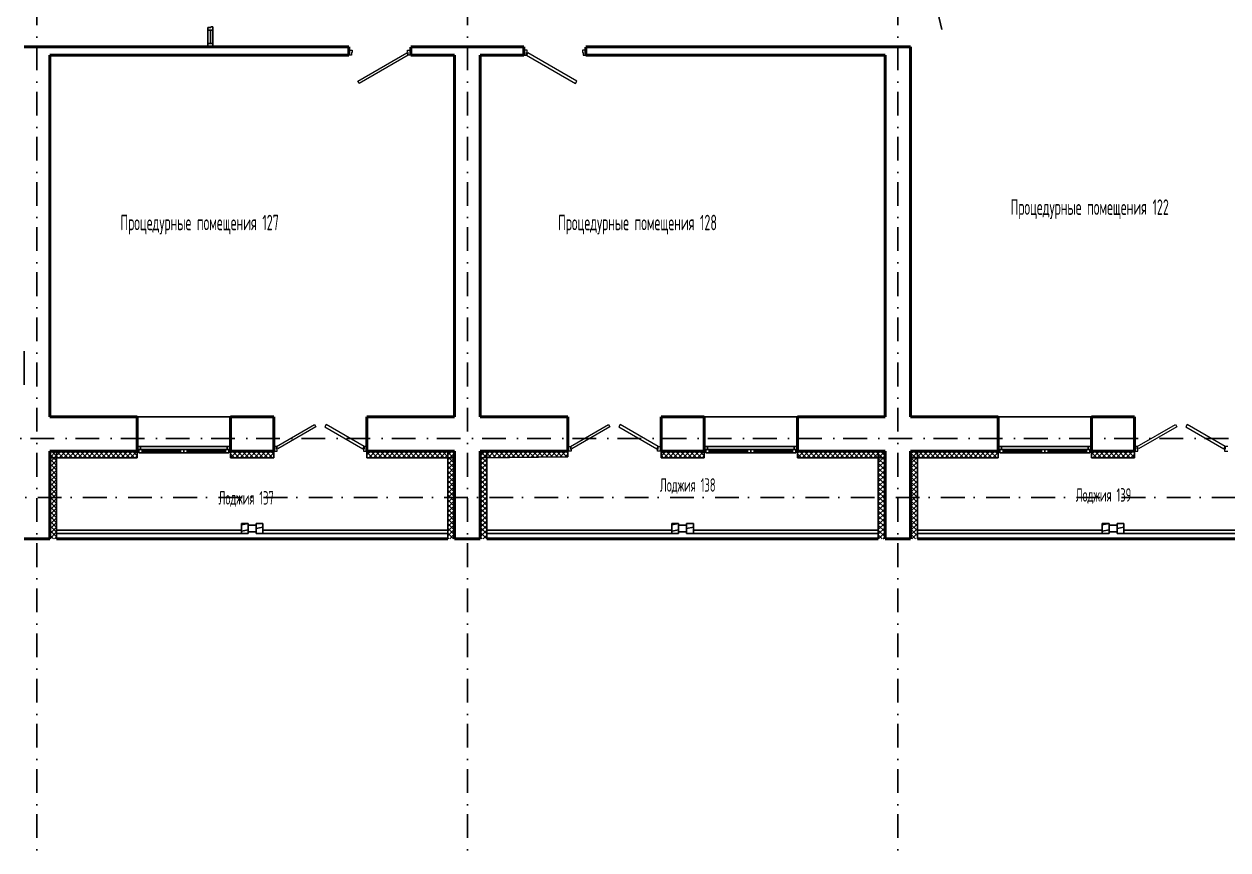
# Model space of a CAD drawing. Extents: x -1560602 to 321118, y -2308202 to -430103.
# Drawn here: x -1522665 to -1504795, y -2049244 to -2036983 of the extents above; entities that cross this region are included whole.
import ezdxf

# ---------------------------------------------------------------- set-up
doc = ezdxf.new("R2010")
doc.units = 0
doc.header["$MEASUREMENT"] = 0
doc.linetypes.add('Dot & Dashed', pattern=[670.277762, 352.777767, -176.388884, 0, -141.111112])
doc.linetypes.add('Штрихпунктирная', pattern=[0.670278, 0.352778, -0.176389, 0, -0.141111])
doc.layers.get('0').update_dxf_attribs({"color": 255, "linetype": 'CONTINUOUS'})
doc.layers.add('Двери', color=4, linetype='CONTINUOUS', lineweight=15)
doc.layers.add('стены', color=5, linetype='CONTINUOUS', lineweight=50)
for name, color, linetype in [('Оси', 253, 'Dot & Dashed'), ('отделка', 240, 'CONTINUOUS'), ('Текст', 7, 'CONTINUOUS'), ('Утеплитель', 6, 'CONTINUOUS')]:
    doc.layers.add(name, color=color, linetype=linetype)
doc.styles.get("Standard").update_dxf_attribs({"font": 'spds.shx', "width": 0.7, "height": 250})

msp = doc.modelspace()

# ---------------------------------------------------------------- linework, layer by layer
at = {"color": 0}
msp.add_line((-1509289.3, -2036003.8, 0), (-1509041.9, -2037063.3, 0), dxfattribs=at)
at = {"color": 0, "ltscale": 100}
for p, q in [((-1522664.7, -2042338.4), (-1522664.7, -2041838.4)), ((-1519439.7, -2044498.4), (-1522184.7, -2044498.4)), ((-1519439.7, -2044416.8), (-1519339.7, -2044398.4)), ((-1519439.7, -2044548.4), (-1519439.7, -2044398.4)), ((-1519439.7, -2044398.4), (-1519339.7, -2044398.4)), ((-1519439.7, -2044510.1), (-1519339.7, -2044491.7)), ((-1519339.7, -2044398.4), (-1519339.7, -2044548.4)), ((-1519219.7, -2044423.4), (-1519339.7, -2044423.4)), ((-1519219.7, -2044548.4), (-1519219.7, -2044398.4)), ((-1519219.7, -2044398.4), (-1519119.7, -2044398.4)), ((-1519219.7, -2044469.7), (-1519119.7, -2044451.4)), ((-1519119.7, -2044398.4), (-1519119.7, -2044548.4)), ((-1516374.7, -2044498.4), (-1519119.7, -2044498.4)), ((-1513049.7, -2044498.4), (-1515794.7, -2044498.4)), ((-1513049.7, -2044416.8), (-1512949.7, -2044398.4)), ((-1513049.7, -2044548.4), (-1513049.7, -2044398.4)), ((-1513049.7, -2044398.4), (-1512949.7, -2044398.4)), ((-1513049.7, -2044510.1), (-1512949.7, -2044491.7)), ((-1512949.7, -2044398.4), (-1512949.7, -2044548.4)), ((-1512829.7, -2044423.4), (-1512949.7, -2044423.4)), ((-1512829.7, -2044548.4), (-1512829.7, -2044398.4)), ((-1512829.7, -2044398.4), (-1512729.7, -2044398.4)), ((-1512829.7, -2044469.7), (-1512729.7, -2044451.4)), ((-1512729.7, -2044398.4), (-1512729.7, -2044548.4)), ((-1509984.7, -2044498.4), (-1512729.7, -2044498.4)), ((-1506659.7, -2044498.4), (-1509404.7, -2044498.4)), ((-1506659.7, -2044416.8), (-1506559.7, -2044398.4)), ((-1506659.7, -2044548.4), (-1506659.7, -2044398.4)), ((-1506659.7, -2044398.4), (-1506559.7, -2044398.4)), ((-1506659.7, -2044510.1), (-1506559.7, -2044491.7)), ((-1506559.7, -2044398.4), (-1506559.7, -2044548.4)), ((-1506439.7, -2044423.4), (-1506559.7, -2044423.4)), ((-1506439.7, -2044548.4), (-1506439.7, -2044398.4)), ((-1506439.7, -2044398.4), (-1506339.7, -2044398.4)), ((-1506439.7, -2044469.7), (-1506339.7, -2044451.4)), ((-1506339.7, -2044398.4), (-1506339.7, -2044548.4)), ((-1503594.7, -2044498.4), (-1506339.7, -2044498.4)), ((-1519439.7, -2044548.4), (-1522184.7, -2044548.4)), ((-1519339.7, -2044548.4), (-1519439.7, -2044548.4)), ((-1519219.7, -2044523.4), (-1519339.7, -2044523.4)), ((-1519119.7, -2044548.4), (-1519219.7, -2044548.4)), ((-1519145.3, -2044548.4), (-1519119.7, -2044543.8)), ((-1516374.7, -2044548.4), (-1519119.7, -2044548.4)), ((-1513049.7, -2044548.4), (-1515794.7, -2044548.4)), ((-1512949.7, -2044548.4), (-1513049.7, -2044548.4)), ((-1512829.7, -2044523.4), (-1512949.7, -2044523.4)), ((-1512729.7, -2044548.4), (-1512829.7, -2044548.4)), ((-1512755.3, -2044548.4), (-1512729.7, -2044543.8)), ((-1509984.7, -2044548.4), (-1512729.7, -2044548.4)), ((-1506659.7, -2044548.4), (-1509404.7, -2044548.4)), ((-1506559.7, -2044548.4), (-1506659.7, -2044548.4)), ((-1506439.7, -2044523.4), (-1506559.7, -2044523.4)), ((-1506339.7, -2044548.4), (-1506439.7, -2044548.4)), ((-1506365.3, -2044548.4), (-1506339.7, -2044543.8)), ((-1503594.7, -2044548.4), (-1506339.7, -2044548.4))]:
    msp.add_line(p, q, dxfattribs=at)
at = {"layer": 'Двери', "color": 0, "linetype": 'Continuous'}
for p, q in [((-1517844.7, -2037373.1), (-1517794.7, -2037373.1)), ((-1517804.7, -2037443.1), (-1517844.7, -2037443.1)), ((-1517794.7, -2037403.1), (-1517804.7, -2037403.1)), ((-1517804.7, -2037403.1), (-1517804.7, -2037443.1)), ((-1517794.7, -2037373.1), (-1517794.7, -2037403.1)), ((-1517712.2, -2037828.5), (-1516984.7, -2037408.5)), ((-1516964.7, -2037443.1), (-1517692.2, -2037863.1)), ((-1516984.7, -2037408.5), (-1516964.7, -2037443.1)), ((-1516974.7, -2037403.1), (-1516974.7, -2037373.1)), ((-1516974.7, -2037373.1), (-1516924.7, -2037373.1)), ((-1516964.7, -2037403.1), (-1516974.7, -2037403.1)), ((-1516964.7, -2037443.1), (-1516964.7, -2037403.1)), ((-1516924.7, -2037443.1), (-1516964.7, -2037443.1)), ((-1515194.7, -2037373.1), (-1515244.7, -2037373.1)), ((-1515244.7, -2037443.1), (-1515204.7, -2037443.1)), ((-1515204.7, -2037443.1), (-1515204.7, -2037403.1)), ((-1515204.7, -2037403.1), (-1515194.7, -2037403.1)), ((-1515184.7, -2037408.5), (-1515204.7, -2037443.1)), ((-1515204.7, -2037443.1), (-1514477.3, -2037863.1)), ((-1515194.7, -2037403.1), (-1515194.7, -2037373.1)), ((-1514457.3, -2037828.5), (-1515184.7, -2037408.5)), ((-1514324.7, -2037373.1), (-1514374.7, -2037373.1)), ((-1514374.7, -2037373.1), (-1514374.7, -2037403.1)), ((-1514374.7, -2037403.1), (-1514364.7, -2037403.1)), ((-1514364.7, -2037403.1), (-1514364.7, -2037443.1)), ((-1514364.7, -2037443.1), (-1514324.7, -2037443.1)), ((-1517692.2, -2037863.1), (-1517712.2, -2037828.5)), ((-1514477.3, -2037863.1), (-1514457.3, -2037828.5)), ((-1518919.8, -2043253.4), (-1518354.7, -2042927.2)), ((-1518334.7, -2042961.8), (-1518899.8, -2043288.1)), ((-1518354.7, -2042927.2), (-1518334.7, -2042961.8)), ((-1518179.8, -2042927.2), (-1518199.8, -2042961.8)), ((-1518199.8, -2042961.8), (-1517634.8, -2043288.1)), ((-1517614.8, -2043253.4), (-1518179.8, -2042927.2)), ((-1514554.8, -2043253.4), (-1513989.7, -2042927.2)), ((-1513969.7, -2042961.8), (-1514534.8, -2043288.1)), ((-1513989.7, -2042927.2), (-1513969.7, -2042961.8)), ((-1513814.8, -2042927.2), (-1513834.8, -2042961.8)), ((-1513834.8, -2042961.8), (-1513269.8, -2043288.1)), ((-1513249.8, -2043253.4), (-1513814.8, -2042927.2)), ((-1506139.8, -2043253.4), (-1505574.7, -2042927.2)), ((-1505554.7, -2042961.8), (-1506119.8, -2043288.1)), ((-1505574.7, -2042927.2), (-1505554.7, -2042961.8)), ((-1505399.8, -2042927.2), (-1505419.8, -2042961.8)), ((-1505419.8, -2042961.8), (-1504854.8, -2043288.1)), ((-1504834.8, -2043253.4), (-1505399.8, -2042927.2)), ((-1518919.8, -2043253.4), (-1518959.8, -2043253.4)), ((-1518919.8, -2043293.4), (-1518919.8, -2043253.4)), ((-1518899.8, -2043288.1), (-1518919.8, -2043253.4)), ((-1517634.8, -2043288.1), (-1517614.8, -2043253.4)), ((-1517574.8, -2043253.4), (-1517614.8, -2043253.4)), ((-1517614.8, -2043253.4), (-1517614.8, -2043293.4)), ((-1514594.8, -2043253.4), (-1514554.8, -2043253.4)), ((-1514554.8, -2043253.4), (-1514554.8, -2043293.4)), ((-1514534.8, -2043288.1), (-1514554.8, -2043253.4)), ((-1513269.8, -2043288.1), (-1513249.8, -2043253.4)), ((-1513249.8, -2043293.4), (-1513249.8, -2043253.4)), ((-1513249.8, -2043253.4), (-1513209.8, -2043253.4)), ((-1506139.8, -2043253.4), (-1506179.8, -2043253.4)), ((-1506139.8, -2043293.4), (-1506139.8, -2043253.4)), ((-1506119.8, -2043288.1), (-1506139.8, -2043253.4)), ((-1504854.8, -2043288.1), (-1504834.8, -2043253.4)), ((-1504794.8, -2043253.4), (-1504834.8, -2043253.4)), ((-1504834.8, -2043253.4), (-1504834.8, -2043293.4)), ((-1518959.8, -2043323.4), (-1518909.8, -2043323.4)), ((-1518909.8, -2043293.4), (-1518919.8, -2043293.4)), ((-1518909.8, -2043323.4), (-1518909.8, -2043293.4)), ((-1517614.8, -2043293.4), (-1517624.8, -2043293.4)), ((-1517624.8, -2043293.4), (-1517624.8, -2043323.4)), ((-1517624.8, -2043323.4), (-1517574.8, -2043323.4)), ((-1514544.8, -2043323.4), (-1514594.8, -2043323.4)), ((-1514554.8, -2043293.4), (-1514544.8, -2043293.4)), ((-1514544.8, -2043293.4), (-1514544.8, -2043323.4)), ((-1513259.8, -2043323.4), (-1513259.8, -2043293.4)), ((-1513259.8, -2043293.4), (-1513249.8, -2043293.4)), ((-1513209.8, -2043323.4), (-1513259.8, -2043323.4)), ((-1506179.8, -2043323.4), (-1506129.8, -2043323.4)), ((-1506129.8, -2043293.4), (-1506139.8, -2043293.4)), ((-1506129.8, -2043323.4), (-1506129.8, -2043293.4)), ((-1504834.8, -2043293.4), (-1504844.8, -2043293.4)), ((-1504844.8, -2043293.4), (-1504844.8, -2043323.4)), ((-1504844.8, -2043323.4), (-1504794.8, -2043323.4))]:
    msp.add_line(p, q, dxfattribs=at)
at = {"layer": 'Оси', "color": 0, "linetype": 'Штрихпунктирная', "lineweight": -3, "ltscale": 1000}
for p, q in [((-1522474.7, -2031283.4), (-1522474.7, -2057488.4)), ((-1516084.7, -2031283.4), (-1516084.7, -2057488.4)), ((-1509694.7, -2031283.4), (-1509694.7, -2057488.4)), ((-1556760.1, -2043133.4), (-1502304.7, -2043133.4)), ((-1497304.7, -2044013.4), (-1556759.9, -2044013.4))]:
    msp.add_line(p, q, dxfattribs=at)
at = {"layer": 'отделка', "color": 0, "linetype": 'Continuous'}
for p, q in [((-1519894.7, -2037033.3), (-1519934.7, -2037033.3)), ((-1519934.7, -2037033.3), (-1519934.7, -2037073.3)), ((-1519934.7, -2037073.3), (-1519864.7, -2037073.3)), ((-1519894.7, -2037073.3), (-1519934.7, -2037073.3)), ((-1519934.7, -2037073.3), (-1519934.7, -2037123.3)), ((-1519934.7, -2037123.3), (-1519934.7, -2037223.3)), ((-1519899.7, -2037073.3), (-1519899.7, -2037273.3)), ((-1519899.7, -2037223.3), (-1519899.7, -2037123.3)), ((-1519864.7, -2037023.3), (-1519894.7, -2037023.3)), ((-1519894.7, -2037023.3), (-1519894.7, -2037033.3)), ((-1519864.7, -2037073.3), (-1519894.7, -2037073.3)), ((-1519864.7, -2037073.3), (-1519864.7, -2037023.3)), ((-1519864.7, -2037273.3), (-1519864.7, -2037073.3)), ((-1519934.7, -2037223.3), (-1519934.7, -2037273.3)), ((-1519864.7, -2037273.3), (-1519934.7, -2037273.3)), ((-1519934.7, -2037273.3), (-1519934.7, -2037323.3)), ((-1519934.7, -2037273.3), (-1519894.7, -2037273.3)), ((-1519894.7, -2037273.3), (-1519864.7, -2037273.3)), ((-1519864.7, -2037323.3), (-1519864.7, -2037273.3)), ((-1520984.7, -2042813.4), (-1519599.7, -2042813.4)), ((-1512569.7, -2042813.4), (-1511184.7, -2042813.4)), ((-1508204.7, -2042813.4), (-1506819.7, -2042813.4)), ((-1520934.7, -2043253.4), (-1520984.7, -2043253.4)), ((-1520934.7, -2043298.4), (-1520934.7, -2043253.4)), ((-1520292.2, -2043253.4), (-1520934.7, -2043253.4)), ((-1519649.7, -2043253.4), (-1520292.2, -2043253.4)), ((-1519599.7, -2043253.4), (-1519649.7, -2043253.4)), ((-1519649.7, -2043253.4), (-1519649.7, -2043298.4)), ((-1512569.7, -2043253.4), (-1512519.7, -2043253.4)), ((-1512519.7, -2043253.4), (-1512519.7, -2043298.4)), ((-1512519.7, -2043253.4), (-1511877.2, -2043253.4)), ((-1511877.2, -2043253.4), (-1511234.7, -2043253.4)), ((-1511234.7, -2043298.4), (-1511234.7, -2043253.4)), ((-1511234.7, -2043253.4), (-1511184.7, -2043253.4)), ((-1508154.7, -2043253.4), (-1508204.7, -2043253.4)), ((-1508154.7, -2043298.4), (-1508154.7, -2043253.4)), ((-1507512.2, -2043253.4), (-1508154.7, -2043253.4)), ((-1506869.7, -2043253.4), (-1507512.2, -2043253.4)), ((-1506819.7, -2043253.4), (-1506869.7, -2043253.4)), ((-1506869.7, -2043253.4), (-1506869.7, -2043298.4)), ((-1520984.7, -2043323.4), (-1520959.7, -2043323.4)), ((-1520959.7, -2043323.4), (-1520959.7, -2043298.4)), ((-1520959.7, -2043298.4), (-1520934.7, -2043298.4)), ((-1520909.7, -2043298.4), (-1520959.7, -2043298.4)), ((-1520959.7, -2043298.4), (-1520959.7, -2043348.4)), ((-1520959.7, -2043348.4), (-1520909.7, -2043348.4)), ((-1520909.7, -2043298.4), (-1520342.2, -2043298.4)), ((-1520909.7, -2043348.4), (-1520909.7, -2043298.4)), ((-1520909.7, -2043323.4), (-1520342.2, -2043323.4)), ((-1520909.7, -2043348.4), (-1520342.2, -2043348.4)), ((-1520909.7, -2043348.4), (-1520342.2, -2043348.4)), ((-1520292.2, -2043298.4), (-1520342.2, -2043298.4)), ((-1520342.2, -2043298.4), (-1520342.2, -2043348.4)), ((-1520342.2, -2043348.4), (-1520292.2, -2043348.4)), ((-1520292.2, -2043348.4), (-1520292.2, -2043298.4)), ((-1520242.2, -2043298.4), (-1520292.2, -2043298.4)), ((-1520292.2, -2043298.4), (-1520292.2, -2043348.4)), ((-1520292.2, -2043348.4), (-1520242.2, -2043348.4)), ((-1520242.2, -2043298.4), (-1519674.7, -2043298.4)), ((-1520242.2, -2043348.4), (-1520242.2, -2043298.4)), ((-1520242.2, -2043323.4), (-1519674.7, -2043323.4)), ((-1520242.2, -2043348.4), (-1519674.7, -2043348.4)), ((-1520242.2, -2043348.4), (-1519674.7, -2043348.4)), ((-1519624.7, -2043298.4), (-1519674.7, -2043298.4)), ((-1519674.7, -2043298.4), (-1519674.7, -2043348.4)), ((-1519674.7, -2043348.4), (-1519624.7, -2043348.4)), ((-1519649.7, -2043298.4), (-1519624.7, -2043298.4)), ((-1519624.7, -2043298.4), (-1519624.7, -2043323.4)), ((-1519624.7, -2043348.4), (-1519624.7, -2043298.4)), ((-1519624.7, -2043323.4), (-1519599.7, -2043323.4)), ((-1512544.7, -2043323.4), (-1512569.7, -2043323.4)), ((-1512519.7, -2043298.4), (-1512544.7, -2043298.4)), ((-1512544.7, -2043298.4), (-1512544.7, -2043323.4)), ((-1512544.7, -2043298.4), (-1512494.7, -2043298.4)), ((-1512544.7, -2043348.4), (-1512544.7, -2043298.4)), ((-1512494.7, -2043348.4), (-1512544.7, -2043348.4)), ((-1511927.2, -2043298.4), (-1512494.7, -2043298.4)), ((-1512494.7, -2043298.4), (-1512494.7, -2043348.4)), ((-1511927.2, -2043323.4), (-1512494.7, -2043323.4)), ((-1511927.2, -2043348.4), (-1512494.7, -2043348.4)), ((-1511927.2, -2043348.4), (-1512494.7, -2043348.4)), ((-1511927.2, -2043348.4), (-1511927.2, -2043298.4)), ((-1511927.2, -2043298.4), (-1511877.2, -2043298.4)), ((-1511877.2, -2043348.4), (-1511927.2, -2043348.4)), ((-1511877.2, -2043298.4), (-1511827.2, -2043298.4)), ((-1511877.2, -2043348.4), (-1511877.2, -2043298.4)), ((-1511877.2, -2043298.4), (-1511877.2, -2043348.4)), ((-1511827.2, -2043348.4), (-1511877.2, -2043348.4)), ((-1511259.7, -2043298.4), (-1511827.2, -2043298.4)), ((-1511827.2, -2043298.4), (-1511827.2, -2043348.4)), ((-1511259.7, -2043323.4), (-1511827.2, -2043323.4)), ((-1511259.7, -2043348.4), (-1511827.2, -2043348.4)), ((-1511259.7, -2043348.4), (-1511827.2, -2043348.4)), ((-1511259.7, -2043348.4), (-1511259.7, -2043298.4)), ((-1511259.7, -2043298.4), (-1511209.7, -2043298.4)), ((-1511209.7, -2043348.4), (-1511259.7, -2043348.4)), ((-1511209.7, -2043298.4), (-1511234.7, -2043298.4)), ((-1511209.7, -2043323.4), (-1511209.7, -2043298.4)), ((-1511209.7, -2043298.4), (-1511209.7, -2043348.4)), ((-1511184.7, -2043323.4), (-1511209.7, -2043323.4)), ((-1508204.7, -2043323.4), (-1508179.7, -2043323.4)), ((-1508179.7, -2043323.4), (-1508179.7, -2043298.4)), ((-1508179.7, -2043298.4), (-1508154.7, -2043298.4)), ((-1508129.7, -2043298.4), (-1508179.7, -2043298.4)), ((-1508179.7, -2043298.4), (-1508179.7, -2043348.4)), ((-1508179.7, -2043348.4), (-1508129.7, -2043348.4)), ((-1508129.7, -2043298.4), (-1507562.2, -2043298.4)), ((-1508129.7, -2043348.4), (-1508129.7, -2043298.4)), ((-1508129.7, -2043323.4), (-1507562.2, -2043323.4)), ((-1508129.7, -2043348.4), (-1507562.2, -2043348.4)), ((-1508129.7, -2043348.4), (-1507562.2, -2043348.4)), ((-1507512.2, -2043298.4), (-1507562.2, -2043298.4)), ((-1507562.2, -2043298.4), (-1507562.2, -2043348.4)), ((-1507562.2, -2043348.4), (-1507512.2, -2043348.4)), ((-1507512.2, -2043348.4), (-1507512.2, -2043298.4)), ((-1507462.2, -2043298.4), (-1507512.2, -2043298.4)), ((-1507512.2, -2043298.4), (-1507512.2, -2043348.4)), ((-1507512.2, -2043348.4), (-1507462.2, -2043348.4)), ((-1507462.2, -2043298.4), (-1506894.7, -2043298.4)), ((-1507462.2, -2043348.4), (-1507462.2, -2043298.4)), ((-1507462.2, -2043323.4), (-1506894.7, -2043323.4)), ((-1507462.2, -2043348.4), (-1506894.7, -2043348.4)), ((-1507462.2, -2043348.4), (-1506894.7, -2043348.4)), ((-1506844.7, -2043298.4), (-1506894.7, -2043298.4)), ((-1506894.7, -2043298.4), (-1506894.7, -2043348.4)), ((-1506894.7, -2043348.4), (-1506844.7, -2043348.4)), ((-1506869.7, -2043298.4), (-1506844.7, -2043298.4)), ((-1506844.7, -2043298.4), (-1506844.7, -2043323.4)), ((-1506844.7, -2043348.4), (-1506844.7, -2043298.4)), ((-1506844.7, -2043323.4), (-1506819.7, -2043323.4))]:
    msp.add_line(p, q, dxfattribs=at)
at = {"layer": 'стены', "color": 0, "ltscale": 100}
for p, q in [((-1519934.7, -2037323.1), (-1522664.7, -2037323.1)), ((-1519934.7, -2037323.1), (-1519814.7, -2037323.1)), ((-1517844.7, -2037323.1), (-1519814.7, -2037323.1)), ((-1517844.7, -2037323.1), (-1517844.7, -2037443.1)), ((-1516274.7, -2037323.1), (-1516924.7, -2037323.1)), ((-1516924.7, -2037325), (-1516924.7, -2037445)), ((-1515244.7, -2037323.1), (-1515894.7, -2037323.1)), ((-1515244.7, -2037323.1), (-1515244.7, -2037443.1)), ((-1509884.7, -2037323.1), (-1514324.7, -2037323.1)), ((-1514324.7, -2037325), (-1514324.7, -2037445)), ((-1509504.7, -2042813.4), (-1509504.7, -2037323.1)), ((-1522284.7, -2042813.4), (-1522284.7, -2037443.1)), ((-1522284.7, -2037443.1), (-1517844.7, -2037443.1)), ((-1516924.7, -2037443.1), (-1516274.7, -2037443.1)), ((-1516274.7, -2037443.1), (-1516274.7, -2042813.4)), ((-1515894.7, -2037443.1), (-1515244.7, -2037443.1)), ((-1515894.7, -2042813.4), (-1515894.7, -2037443.1)), ((-1514324.7, -2037443.1), (-1509884.7, -2037443.1)), ((-1509884.7, -2037443.1), (-1509884.7, -2042813.4)), ((-1520984.7, -2042813.4), (-1522284.7, -2042813.4)), ((-1520984.7, -2043323.4), (-1520984.7, -2042813.4)), ((-1519599.7, -2043253.4), (-1519599.7, -2042813.4)), ((-1518959.7, -2042813.4), (-1519599.7, -2042813.4)), ((-1518959.7, -2043253.4), (-1518959.7, -2042813.4)), ((-1517574.7, -2043323.4), (-1517574.7, -2042813.4)), ((-1516274.7, -2042813.4), (-1517574.7, -2042813.4)), ((-1514594.7, -2042813.4), (-1515894.7, -2042813.4)), ((-1514594.7, -2043323.4), (-1514594.7, -2042813.4)), ((-1513209.7, -2043253.4), (-1513209.7, -2042813.4)), ((-1512569.7, -2042813.4), (-1513209.7, -2042813.4)), ((-1512569.7, -2043253.4), (-1512569.7, -2042813.4)), ((-1511184.7, -2043323.4), (-1511184.7, -2042813.4)), ((-1509884.7, -2042813.4), (-1511184.7, -2042813.4)), ((-1508204.7, -2042813.4), (-1509504.7, -2042813.4)), ((-1508204.7, -2043323.4), (-1508204.7, -2042813.4)), ((-1506819.7, -2043253.4), (-1506819.7, -2042813.4)), ((-1506179.7, -2042813.4), (-1506819.7, -2042813.4)), ((-1506179.7, -2043253.4), (-1506179.7, -2042813.4)), ((-1519599.7, -2043323.4), (-1519599.7, -2043253.4)), ((-1518959.7, -2043323.4), (-1518959.7, -2043253.4)), ((-1513209.7, -2043323.4), (-1513209.7, -2043253.4)), ((-1512569.7, -2043323.4), (-1512569.7, -2043253.4)), ((-1506819.7, -2043323.4), (-1506819.7, -2043253.4)), ((-1506179.7, -2043323.4), (-1506179.7, -2043253.4)), ((-1522284.7, -2043323.4), (-1522284.7, -2044623.4)), ((-1522184.7, -2043323.4), (-1522284.7, -2043323.4)), ((-1522284.7, -2043323.4), (-1520984.7, -2043323.4)), ((-1519599.7, -2043323.4), (-1518959.7, -2043323.4)), ((-1517574.7, -2043323.4), (-1516274.7, -2043323.4)), ((-1516274.7, -2043323.4), (-1516374.7, -2043323.4)), ((-1516274.7, -2043323.4), (-1516274.7, -2044623.4)), ((-1515894.7, -2043323.4), (-1514594.7, -2043323.4)), ((-1515894.7, -2043323.4), (-1515894.7, -2044623.4)), ((-1515794.7, -2043323.4), (-1515894.7, -2043323.4)), ((-1513209.7, -2043323.4), (-1512569.7, -2043323.4)), ((-1511184.7, -2043323.4), (-1509884.7, -2043323.4)), ((-1509884.7, -2043323.4), (-1509984.7, -2043323.4)), ((-1509884.7, -2043423.4), (-1509884.7, -2043323.4)), ((-1509884.7, -2043323.4), (-1509884.7, -2044623.4)), ((-1509504.7, -2043323.4), (-1508204.7, -2043323.4)), ((-1509504.7, -2043423.4), (-1509504.7, -2043323.4)), ((-1509504.7, -2043323.4), (-1509504.7, -2044623.4)), ((-1509404.7, -2043323.4), (-1509504.7, -2043323.4)), ((-1506819.7, -2043323.4), (-1506179.7, -2043323.4)), ((-1522664.7, -2044623.4), (-1522284.7, -2044623.4)), ((-1516374.7, -2044623.4), (-1522184.7, -2044623.4)), ((-1516274.7, -2044623.4), (-1515894.7, -2044623.4)), ((-1509984.7, -2044623.4), (-1515794.7, -2044623.4)), ((-1509884.7, -2044623.4), (-1509504.7, -2044623.4)), ((-1503594.7, -2044623.4), (-1509404.7, -2044623.4))]:
    msp.add_line(p, q, dxfattribs=at)
at = {"layer": 'стены', "color": 0, "linetype": 'Continuous', "ltscale": 100}
for p, q in [((-1515894.7, -2037323.1), (-1516274.7, -2037323.1)), ((-1509504.7, -2037323.1), (-1509884.7, -2037323.1)), ((-1519599.7, -2043323.4), (-1519599.7, -2043253.4)), ((-1518959.7, -2043323.4), (-1518959.7, -2043253.4)), ((-1513209.7, -2043323.4), (-1513209.7, -2043253.4)), ((-1512569.7, -2043323.4), (-1512569.7, -2043253.4)), ((-1506819.7, -2043323.4), (-1506819.7, -2043253.4)), ((-1506179.7, -2043323.4), (-1506179.7, -2043253.4))]:
    msp.add_line(p, q, dxfattribs=at)
at = {"layer": 'Утеплитель', "color": 0, "ltscale": 100}
for p, q in [((-1522284.7, -2043351), (-1522257.2, -2043323.4)), ((-1522284.7, -2043421.7), (-1522186.5, -2043323.4)), ((-1522284.7, -2043351), (-1522257.2, -2043323.4)), ((-1522284.7, -2043421.7), (-1522186.5, -2043323.4)), ((-1522227.9, -2043423.4), (-1522284.7, -2043366.6)), ((-1522184.7, -2043466.6), (-1522284.7, -2043366.6)), ((-1522284.7, -2043492.4), (-1522184.7, -2043392.4)), ((-1522284.7, -2043423.4), (-1520984.7, -2043423.4)), ((-1522157.2, -2043423.4), (-1522257.2, -2043323.4)), ((-1522184.7, -2043395.9), (-1522257.2, -2043323.4)), ((-1522215.8, -2043423.4), (-1522115.8, -2043323.4)), ((-1522086.5, -2043423.4), (-1522186.5, -2043323.4)), ((-1522184.7, -2043325.2), (-1522186.5, -2043323.4)), ((-1522184.7, -2044623.4), (-1522184.7, -2043323.4)), ((-1522145, -2043423.4), (-1522045, -2043323.4)), ((-1522015.8, -2043423.4), (-1522115.8, -2043323.4)), ((-1522074.3, -2043423.4), (-1521974.3, -2043323.4)), ((-1521945, -2043423.4), (-1522045, -2043323.4)), ((-1522003.6, -2043423.4), (-1521903.6, -2043323.4)), ((-1521874.3, -2043423.4), (-1521974.3, -2043323.4)), ((-1521932.9, -2043423.4), (-1521832.9, -2043323.4)), ((-1521803.6, -2043423.4), (-1521903.6, -2043323.4)), ((-1521862.2, -2043423.4), (-1521762.2, -2043323.4)), ((-1521732.9, -2043423.4), (-1521832.9, -2043323.4)), ((-1521791.5, -2043423.4), (-1521691.5, -2043323.4)), ((-1521662.2, -2043423.4), (-1521762.2, -2043323.4)), ((-1521720.8, -2043423.4), (-1521620.8, -2043323.4)), ((-1521591.5, -2043423.4), (-1521691.5, -2043323.4)), ((-1521650.1, -2043423.4), (-1521550.1, -2043323.4)), ((-1521520.8, -2043423.4), (-1521620.8, -2043323.4)), ((-1521579.4, -2043423.4), (-1521479.4, -2043323.4)), ((-1521450.1, -2043423.4), (-1521550.1, -2043323.4)), ((-1521508.6, -2043423.4), (-1521408.6, -2043323.4)), ((-1521379.4, -2043423.4), (-1521479.4, -2043323.4)), ((-1521437.9, -2043423.4), (-1521337.9, -2043323.4)), ((-1521308.6, -2043423.4), (-1521408.6, -2043323.4)), ((-1521367.2, -2043423.4), (-1521267.2, -2043323.4)), ((-1521237.9, -2043423.4), (-1521337.9, -2043323.4)), ((-1521296.5, -2043423.4), (-1521196.5, -2043323.4)), ((-1521167.2, -2043423.4), (-1521267.2, -2043323.4)), ((-1521225.8, -2043423.4), (-1521125.8, -2043323.4)), ((-1521096.5, -2043423.4), (-1521196.5, -2043323.4)), ((-1521155.1, -2043423.4), (-1521055.1, -2043323.4)), ((-1521025.8, -2043423.4), (-1521125.8, -2043323.4)), ((-1521084.4, -2043423.4), (-1520984.7, -2043323.8)), ((-1520984.7, -2043393.8), (-1521055.1, -2043323.4)), ((-1521013.7, -2043423.4), (-1520984.7, -2043394.5)), ((-1520984.7, -2043423.4), (-1520984.7, -2043323.4)), ((-1519599.7, -2043423.4), (-1519599.7, -2043323.4)), ((-1519599.7, -2043353), (-1519570.2, -2043323.4)), ((-1519540.9, -2043423.4), (-1519599.7, -2043364.6)), ((-1519599.7, -2043423.4), (-1518959.7, -2043423.4)), ((-1519599.5, -2043423.4), (-1519499.5, -2043323.4)), ((-1519470.2, -2043423.4), (-1519570.2, -2043323.4)), ((-1519528.7, -2043423.4), (-1519428.7, -2043323.4)), ((-1519399.5, -2043423.4), (-1519499.5, -2043323.4)), ((-1519458, -2043423.4), (-1519358, -2043323.4)), ((-1519328.7, -2043423.4), (-1519428.7, -2043323.4)), ((-1519387.3, -2043423.4), (-1519287.3, -2043323.4)), ((-1519258, -2043423.4), (-1519358, -2043323.4)), ((-1519316.6, -2043423.4), (-1519216.6, -2043323.4)), ((-1519187.3, -2043423.4), (-1519287.3, -2043323.4)), ((-1519245.9, -2043423.4), (-1519145.9, -2043323.4)), ((-1519116.6, -2043423.4), (-1519216.6, -2043323.4)), ((-1519175.2, -2043423.4), (-1519075.2, -2043323.4)), ((-1519045.9, -2043423.4), (-1519145.9, -2043323.4)), ((-1519104.5, -2043423.4), (-1519004.5, -2043323.4)), ((-1518975.2, -2043423.4), (-1519075.2, -2043323.4)), ((-1519033.8, -2043423.4), (-1518959.7, -2043349.4)), ((-1518959.7, -2043368.2), (-1519004.5, -2043323.4)), ((-1518963.1, -2043423.4), (-1518959.7, -2043420.1)), ((-1518959.7, -2043423.4), (-1518959.7, -2043323.4)), ((-1517574.7, -2043423.4), (-1517574.7, -2043323.4)), ((-1517574.7, -2043378.6), (-1517519.6, -2043323.4)), ((-1517490.3, -2043423.4), (-1517574.7, -2043339)), ((-1517561, -2043423.4), (-1517574.7, -2043409.7)), ((-1517574.7, -2043423.4), (-1516274.7, -2043423.4)), ((-1517548.8, -2043423.4), (-1517448.8, -2043323.4)), ((-1517419.6, -2043423.4), (-1517519.6, -2043323.4)), ((-1517478.1, -2043423.4), (-1517378.1, -2043323.4)), ((-1517348.8, -2043423.4), (-1517448.8, -2043323.4)), ((-1517407.4, -2043423.4), (-1517307.4, -2043323.4)), ((-1517278.1, -2043423.4), (-1517378.1, -2043323.4)), ((-1517336.7, -2043423.4), (-1517236.7, -2043323.4)), ((-1517207.4, -2043423.4), (-1517307.4, -2043323.4)), ((-1517266, -2043423.4), (-1517166, -2043323.4)), ((-1517136.7, -2043423.4), (-1517236.7, -2043323.4)), ((-1517195.3, -2043423.4), (-1517095.3, -2043323.4)), ((-1517066, -2043423.4), (-1517166, -2043323.4)), ((-1517124.6, -2043423.4), (-1517024.6, -2043323.4)), ((-1516995.3, -2043423.4), (-1517095.3, -2043323.4)), ((-1517053.9, -2043423.4), (-1516953.9, -2043323.4)), ((-1516924.6, -2043423.4), (-1517024.6, -2043323.4)), ((-1516983.2, -2043423.4), (-1516883.2, -2043323.4)), ((-1516853.9, -2043423.4), (-1516953.9, -2043323.4)), ((-1516912.5, -2043423.4), (-1516812.5, -2043323.4)), ((-1516783.2, -2043423.4), (-1516883.2, -2043323.4)), ((-1516841.7, -2043423.4), (-1516741.7, -2043323.4)), ((-1516712.5, -2043423.4), (-1516812.5, -2043323.4)), ((-1516771, -2043423.4), (-1516671, -2043323.4)), ((-1516641.7, -2043423.4), (-1516741.7, -2043323.4)), ((-1516700.3, -2043423.4), (-1516600.3, -2043323.4)), ((-1516571, -2043423.4), (-1516671, -2043323.4)), ((-1516629.6, -2043423.4), (-1516529.6, -2043323.4)), ((-1516500.3, -2043423.4), (-1516600.3, -2043323.4)), ((-1516558.9, -2043423.4), (-1516458.9, -2043323.4)), ((-1516429.6, -2043423.4), (-1516529.6, -2043323.4)), ((-1516488.2, -2043423.4), (-1516388.2, -2043323.4)), ((-1516358.9, -2043423.4), (-1516458.9, -2043323.4)), ((-1516417.5, -2043423.4), (-1516317.5, -2043323.4)), ((-1516288.2, -2043423.4), (-1516388.2, -2043323.4)), ((-1516374.7, -2043323.4), (-1516374.7, -2044623.4)), ((-1516374.7, -2043380.7), (-1516317.5, -2043323.4)), ((-1516274.7, -2043436.9), (-1516374.7, -2043336.9)), ((-1516374.7, -2043451.4), (-1516274.7, -2043351.4)), ((-1516274.7, -2043507.6), (-1516374.7, -2043407.6)), ((-1516374.7, -2043522.1), (-1516274.7, -2043422.1)), ((-1516346.8, -2043423.4), (-1516274.7, -2043351.4)), ((-1516274.7, -2043366.2), (-1516317.5, -2043323.4)), ((-1516274.7, -2043366.2), (-1516317.5, -2043323.4)), ((-1516276.1, -2043423.4), (-1516274.7, -2043422.1)), ((-1515894.7, -2043325), (-1515893.2, -2043323.4)), ((-1515894.7, -2043395.7), (-1515822.5, -2043323.4)), ((-1515894.7, -2043325), (-1515893.2, -2043323.4)), ((-1515894.7, -2043395.7), (-1515822.5, -2043323.4)), ((-1515894.7, -2043466.4), (-1515794.7, -2043366.4)), ((-1515794.7, -2043492.6), (-1515894.7, -2043392.6)), ((-1515864.3, -2043423.1), (-1515894.7, -2043392.6)), ((-1515894.7, -2043423.4), (-1514594.7, -2043408.4)), ((-1515794.7, -2043421.9), (-1515893.2, -2043323.4)), ((-1515794.4, -2043422.3), (-1515893.2, -2043323.4)), ((-1515851.3, -2043422.9), (-1515751.8, -2043323.4)), ((-1515794.7, -2043351.2), (-1515822.5, -2043323.4)), ((-1515724.5, -2043421.5), (-1515822.5, -2043323.4)), ((-1515794.7, -2044623.4), (-1515794.7, -2043323.4)), ((-1515779.8, -2043422.1), (-1515681.1, -2043323.4)), ((-1515654.6, -2043420.7), (-1515751.8, -2043323.4)), ((-1515708.2, -2043421.3), (-1515610.4, -2043323.4)), ((-1515584.7, -2043419.9), (-1515681.1, -2043323.4)), ((-1515636.7, -2043420.5), (-1515539.7, -2043323.4)), ((-1515514.8, -2043419.1), (-1515610.4, -2043323.4)), ((-1515565.1, -2043419.6), (-1515468.9, -2043323.4)), ((-1515444.9, -2043418.2), (-1515539.7, -2043323.4)), ((-1515493.6, -2043418.8), (-1515398.2, -2043323.4)), ((-1515374.9, -2043417.4), (-1515468.9, -2043323.4)), ((-1515422.1, -2043418), (-1515327.5, -2043323.4)), ((-1515305, -2043416.6), (-1515398.2, -2043323.4)), ((-1515350.5, -2043417.2), (-1515256.8, -2043323.4)), ((-1515235.1, -2043415.8), (-1515327.5, -2043323.4)), ((-1515279, -2043416.3), (-1515186.1, -2043323.4)), ((-1515165.2, -2043415), (-1515256.8, -2043323.4)), ((-1515207.5, -2043415.5), (-1515115.4, -2043323.4)), ((-1515095.3, -2043414.2), (-1515186.1, -2043323.4)), ((-1515135.9, -2043414.7), (-1515044.7, -2043323.4)), ((-1515025.4, -2043413.4), (-1515115.4, -2043323.4)), ((-1515064.4, -2043413.9), (-1514974, -2043323.4)), ((-1514955.5, -2043412.6), (-1515044.7, -2043323.4)), ((-1514992.9, -2043413), (-1514903.3, -2043323.4)), ((-1514885.6, -2043411.8), (-1514974, -2043323.4)), ((-1514921.3, -2043412.2), (-1514832.6, -2043323.4)), ((-1514815.7, -2043411), (-1514903.3, -2043323.4)), ((-1514849.8, -2043411.4), (-1514761.8, -2043323.4)), ((-1514745.8, -2043410.2), (-1514832.6, -2043323.4)), ((-1514778.2, -2043410.6), (-1514691.1, -2043323.4)), ((-1514675.9, -2043409.4), (-1514761.8, -2043323.4)), ((-1514706.7, -2043409.7), (-1514620.4, -2043323.4)), ((-1514606, -2043408.6), (-1514691.1, -2043323.4)), ((-1514635.2, -2043408.9), (-1514594.7, -2043368.5)), ((-1514594.7, -2043349.1), (-1514620.4, -2043323.4)), ((-1514594.7, -2043408.4), (-1514594.7, -2043323.4)), ((-1513209.7, -2043423.4), (-1513209.7, -2043323.4)), ((-1513209.7, -2043327), (-1513206.2, -2043323.4)), ((-1513209.7, -2043397.7), (-1513135.5, -2043323.4)), ((-1513176.9, -2043423.4), (-1513209.7, -2043390.6)), ((-1513209.7, -2043423.4), (-1512569.7, -2043423.4)), ((-1513106.2, -2043423.4), (-1513206.2, -2043323.4)), ((-1513164.8, -2043423.4), (-1513064.8, -2043323.4)), ((-1513035.5, -2043423.4), (-1513135.5, -2043323.4)), ((-1513094.1, -2043423.4), (-1512994.1, -2043323.4)), ((-1512964.8, -2043423.4), (-1513064.8, -2043323.4)), ((-1513023.4, -2043423.4), (-1512923.4, -2043323.4)), ((-1512894.1, -2043423.4), (-1512994.1, -2043323.4)), ((-1512952.7, -2043423.4), (-1512852.7, -2043323.4)), ((-1512823.4, -2043423.4), (-1512923.4, -2043323.4)), ((-1512881.9, -2043423.4), (-1512781.9, -2043323.4)), ((-1512752.7, -2043423.4), (-1512852.7, -2043323.4)), ((-1512811.2, -2043423.4), (-1512711.2, -2043323.4)), ((-1512681.9, -2043423.4), (-1512781.9, -2043323.4)), ((-1512740.5, -2043423.4), (-1512640.5, -2043323.4)), ((-1512611.2, -2043423.4), (-1512711.2, -2043323.4)), ((-1512669.8, -2043423.4), (-1512569.8, -2043323.4)), ((-1512569.7, -2043394.2), (-1512640.5, -2043323.4)), ((-1512599.1, -2043423.4), (-1512569.7, -2043394.1)), ((-1512569.7, -2043323.5), (-1512569.8, -2043323.4)), ((-1512569.7, -2043423.4), (-1512569.7, -2043323.4)), ((-1511184.7, -2043423.4), (-1511184.7, -2043323.4)), ((-1511184.7, -2043352.6), (-1511155.6, -2043323.4)), ((-1511184.7, -2043423.3), (-1511084.9, -2043323.4)), ((-1511126.3, -2043423.4), (-1511184.7, -2043365)), ((-1511184.7, -2043423.4), (-1509884.7, -2043423.4)), ((-1511055.6, -2043423.4), (-1511155.6, -2043323.4)), ((-1511114.2, -2043423.4), (-1511014.2, -2043323.4)), ((-1510984.9, -2043423.4), (-1511084.9, -2043323.4)), ((-1511043.5, -2043423.4), (-1510943.5, -2043323.4)), ((-1510914.2, -2043423.4), (-1511014.2, -2043323.4)), ((-1510972.8, -2043423.4), (-1510872.8, -2043323.4)), ((-1510843.5, -2043423.4), (-1510943.5, -2043323.4)), ((-1510902, -2043423.4), (-1510802, -2043323.4)), ((-1510772.8, -2043423.4), (-1510872.8, -2043323.4)), ((-1510831.3, -2043423.4), (-1510731.3, -2043323.4)), ((-1510702, -2043423.4), (-1510802, -2043323.4)), ((-1510760.6, -2043423.4), (-1510660.6, -2043323.4)), ((-1510631.3, -2043423.4), (-1510731.3, -2043323.4)), ((-1510689.9, -2043423.4), (-1510589.9, -2043323.4)), ((-1510560.6, -2043423.4), (-1510660.6, -2043323.4)), ((-1510619.2, -2043423.4), (-1510519.2, -2043323.4)), ((-1510489.9, -2043423.4), (-1510589.9, -2043323.4)), ((-1510548.5, -2043423.4), (-1510448.5, -2043323.4)), ((-1510419.2, -2043423.4), (-1510519.2, -2043323.4)), ((-1510477.8, -2043423.4), (-1510377.8, -2043323.4)), ((-1510348.5, -2043423.4), (-1510448.5, -2043323.4)), ((-1510407.1, -2043423.4), (-1510307.1, -2043323.4)), ((-1510277.8, -2043423.4), (-1510377.8, -2043323.4)), ((-1510336.4, -2043423.4), (-1510236.4, -2043323.4)), ((-1510207.1, -2043423.4), (-1510307.1, -2043323.4)), ((-1510265.6, -2043423.4), (-1510165.6, -2043323.4)), ((-1510136.4, -2043423.4), (-1510236.4, -2043323.4)), ((-1510194.9, -2043423.4), (-1510094.9, -2043323.4)), ((-1510065.6, -2043423.4), (-1510165.6, -2043323.4)), ((-1510124.2, -2043423.4), (-1510024.2, -2043323.4)), ((-1509994.9, -2043423.4), (-1510094.9, -2043323.4)), ((-1510053.5, -2043423.4), (-1509953.5, -2043323.4)), ((-1509924.2, -2043423.4), (-1510024.2, -2043323.4)), ((-1509984.7, -2043323.4), (-1509984.7, -2044623.4)), ((-1509984.7, -2043354.7), (-1509953.5, -2043323.4)), ((-1509984.7, -2043425.4), (-1509884.7, -2043325.4)), ((-1509884.7, -2043462.9), (-1509984.7, -2043362.9)), ((-1509984.7, -2043496.1), (-1509884.7, -2043396.1)), ((-1509884.7, -2043533.6), (-1509984.7, -2043433.6)), ((-1509982.8, -2043423.4), (-1509884.7, -2043325.4)), ((-1509884.7, -2043392.2), (-1509953.5, -2043323.4)), ((-1509884.7, -2043392.2), (-1509953.5, -2043323.4)), ((-1509912.1, -2043423.4), (-1509884.7, -2043396.1)), ((-1509504.7, -2043369.6), (-1509458.5, -2043323.4)), ((-1509504.7, -2043369.6), (-1509458.5, -2043323.4)), ((-1509504.7, -2043440.4), (-1509404.7, -2043340.4)), ((-1509404.7, -2043447.9), (-1509504.7, -2043347.9)), ((-1509429.3, -2043423.4), (-1509504.7, -2043347.9)), ((-1509504.7, -2043511.1), (-1509404.7, -2043411.1)), ((-1509404.7, -2043518.7), (-1509504.7, -2043418.7)), ((-1509500, -2043423.4), (-1509504.7, -2043418.7)), ((-1509504.7, -2043423.4), (-1508204.7, -2043423.4)), ((-1509487.8, -2043423.4), (-1509387.8, -2043323.4)), ((-1509404.7, -2043377.2), (-1509458.5, -2043323.4)), ((-1509358.5, -2043423.4), (-1509458.5, -2043323.4)), ((-1509417.1, -2043423.4), (-1509317.1, -2043323.4)), ((-1509404.7, -2044623.4), (-1509404.7, -2043323.4)), ((-1509287.8, -2043423.4), (-1509387.8, -2043323.4)), ((-1509346.4, -2043423.4), (-1509246.4, -2043323.4)), ((-1509217.1, -2043423.4), (-1509317.1, -2043323.4)), ((-1509275.7, -2043423.4), (-1509175.7, -2043323.4)), ((-1509146.4, -2043423.4), (-1509246.4, -2043323.4)), ((-1509205, -2043423.4), (-1509105, -2043323.4)), ((-1509075.7, -2043423.4), (-1509175.7, -2043323.4)), ((-1509134.3, -2043423.4), (-1509034.3, -2043323.4)), ((-1509005, -2043423.4), (-1509105, -2043323.4)), ((-1509063.6, -2043423.4), (-1508963.6, -2043323.4)), ((-1508934.3, -2043423.4), (-1509034.3, -2043323.4)), ((-1508992.9, -2043423.4), (-1508892.9, -2043323.4)), ((-1508863.6, -2043423.4), (-1508963.6, -2043323.4)), ((-1508922.1, -2043423.4), (-1508822.1, -2043323.4)), ((-1508792.9, -2043423.4), (-1508892.9, -2043323.4)), ((-1508851.4, -2043423.4), (-1508751.4, -2043323.4)), ((-1508722.1, -2043423.4), (-1508822.1, -2043323.4)), ((-1508780.7, -2043423.4), (-1508680.7, -2043323.4)), ((-1508651.4, -2043423.4), (-1508751.4, -2043323.4)), ((-1508710, -2043423.4), (-1508610, -2043323.4)), ((-1508580.7, -2043423.4), (-1508680.7, -2043323.4)), ((-1508639.3, -2043423.4), (-1508539.3, -2043323.4)), ((-1508510, -2043423.4), (-1508610, -2043323.4)), ((-1508568.6, -2043423.4), (-1508468.6, -2043323.4)), ((-1508439.3, -2043423.4), (-1508539.3, -2043323.4)), ((-1508497.9, -2043423.4), (-1508397.9, -2043323.4)), ((-1508368.6, -2043423.4), (-1508468.6, -2043323.4)), ((-1508427.2, -2043423.4), (-1508327.2, -2043323.4)), ((-1508297.9, -2043423.4), (-1508397.9, -2043323.4)), ((-1508356.5, -2043423.4), (-1508256.5, -2043323.4)), ((-1508227.2, -2043423.4), (-1508327.2, -2043323.4)), ((-1508285.7, -2043423.4), (-1508204.7, -2043342.4)), ((-1508204.7, -2043375.2), (-1508256.5, -2043323.4)), ((-1508215, -2043423.4), (-1508204.7, -2043413.1)), ((-1508204.7, -2043423.4), (-1508204.7, -2043323.4)), ((-1506819.7, -2043423.4), (-1506819.7, -2043323.4)), ((-1506819.7, -2043371.6), (-1506771.5, -2043323.4)), ((-1506742.2, -2043423.4), (-1506819.7, -2043345.9)), ((-1506813, -2043423.4), (-1506819.7, -2043416.7)), ((-1506819.7, -2043423.4), (-1506179.7, -2043423.4)), ((-1506800.8, -2043423.4), (-1506700.8, -2043323.4)), ((-1506671.5, -2043423.4), (-1506771.5, -2043323.4)), ((-1506730.1, -2043423.4), (-1506630.1, -2043323.4)), ((-1506600.8, -2043423.4), (-1506700.8, -2043323.4)), ((-1506659.4, -2043423.4), (-1506559.4, -2043323.4)), ((-1506530.1, -2043423.4), (-1506630.1, -2043323.4)), ((-1506588.7, -2043423.4), (-1506488.7, -2043323.4)), ((-1506459.4, -2043423.4), (-1506559.4, -2043323.4)), ((-1506518, -2043423.4), (-1506418, -2043323.4)), ((-1506388.7, -2043423.4), (-1506488.7, -2043323.4)), ((-1506447.3, -2043423.4), (-1506347.3, -2043323.4)), ((-1506318, -2043423.4), (-1506418, -2043323.4)), ((-1506376.6, -2043423.4), (-1506276.6, -2043323.4)), ((-1506247.3, -2043423.4), (-1506347.3, -2043323.4)), ((-1506305.9, -2043423.4), (-1506205.9, -2043323.4)), ((-1506179.7, -2043420.3), (-1506276.6, -2043323.4)), ((-1506235.1, -2043423.4), (-1506179.7, -2043368)), ((-1506179.7, -2043349.5), (-1506205.9, -2043323.4)), ((-1506179.7, -2043423.4), (-1506179.7, -2043323.4)), ((-1522184.7, -2043537.3), (-1522284.7, -2043437.3)), ((-1522284.7, -2043563.1), (-1522184.7, -2043463.1)), ((-1522184.7, -2043608), (-1522284.7, -2043508)), ((-1522284.7, -2043633.9), (-1522184.7, -2043533.9)), ((-1522184.7, -2043678.7), (-1522284.7, -2043578.7)), ((-1522284.7, -2043704.6), (-1522184.7, -2043604.6)), ((-1516274.7, -2043578.3), (-1516374.7, -2043478.3)), ((-1516374.7, -2043592.8), (-1516274.7, -2043492.8)), ((-1516274.7, -2043649), (-1516374.7, -2043549)), ((-1516374.7, -2043663.5), (-1516274.7, -2043563.5)), ((-1515894.7, -2043537.1), (-1515794.7, -2043437.1)), ((-1515794.7, -2043563.3), (-1515894.7, -2043463.3)), ((-1515894.7, -2043607.8), (-1515794.7, -2043507.8)), ((-1515794.7, -2043634), (-1515894.7, -2043534)), ((-1515894.7, -2043678.5), (-1515794.7, -2043578.5)), ((-1515794.7, -2043704.8), (-1515894.7, -2043604.8)), ((-1509984.7, -2043566.8), (-1509884.7, -2043466.8)), ((-1509884.7, -2043604.3), (-1509984.7, -2043504.3)), ((-1509984.7, -2043637.5), (-1509884.7, -2043537.5)), ((-1509884.7, -2043675.1), (-1509984.7, -2043575.1)), ((-1509984.7, -2043708.2), (-1509884.7, -2043608.2)), ((-1509504.7, -2043581.8), (-1509404.7, -2043481.8)), ((-1509404.7, -2043589.4), (-1509504.7, -2043489.4)), ((-1509504.7, -2043652.5), (-1509404.7, -2043552.5)), ((-1509404.7, -2043660.1), (-1509504.7, -2043560.1)), ((-1522184.7, -2043749.4), (-1522284.7, -2043649.4)), ((-1522284.7, -2043775.3), (-1522184.7, -2043675.3)), ((-1522184.7, -2043820.1), (-1522284.7, -2043720.1)), ((-1522284.7, -2043846), (-1522184.7, -2043746)), ((-1522184.7, -2043890.8), (-1522284.7, -2043790.8)), ((-1516274.7, -2043719.7), (-1516374.7, -2043619.7)), ((-1516374.7, -2043734.3), (-1516274.7, -2043634.3)), ((-1516274.7, -2043790.4), (-1516374.7, -2043690.4)), ((-1516374.7, -2043805), (-1516274.7, -2043705)), ((-1516274.7, -2043861.1), (-1516374.7, -2043761.1)), ((-1516374.7, -2043875.7), (-1516274.7, -2043775.7)), ((-1515894.7, -2043749.2), (-1515794.7, -2043649.2)), ((-1515794.7, -2043775.5), (-1515894.7, -2043675.5)), ((-1515894.7, -2043819.9), (-1515794.7, -2043719.9)), ((-1515794.7, -2043846.2), (-1515894.7, -2043746.2)), ((-1515894.7, -2043890.7), (-1515794.7, -2043790.7)), ((-1509884.7, -2043745.8), (-1509984.7, -2043645.8)), ((-1509984.7, -2043778.9), (-1509884.7, -2043678.9)), ((-1509884.7, -2043816.5), (-1509984.7, -2043716.5)), ((-1509984.7, -2043849.6), (-1509884.7, -2043749.6)), ((-1509884.7, -2043887.2), (-1509984.7, -2043787.2)), ((-1509504.7, -2043723.2), (-1509404.7, -2043623.2)), ((-1509404.7, -2043730.8), (-1509504.7, -2043630.8)), ((-1509504.7, -2043793.9), (-1509404.7, -2043693.9)), ((-1509404.7, -2043801.5), (-1509504.7, -2043701.5)), ((-1509504.7, -2043864.6), (-1509404.7, -2043764.6)), ((-1509404.7, -2043872.2), (-1509504.7, -2043772.2)), ((-1522284.7, -2043916.7), (-1522184.7, -2043816.7)), ((-1522184.7, -2043961.6), (-1522284.7, -2043861.6)), ((-1522284.7, -2043987.4), (-1522184.7, -2043887.4)), ((-1522184.7, -2044032.3), (-1522284.7, -2043932.3)), ((-1522284.7, -2044058.1), (-1522184.7, -2043958.1)), ((-1516274.7, -2043931.9), (-1516374.7, -2043831.9)), ((-1516374.7, -2043946.4), (-1516274.7, -2043846.4)), ((-1516274.7, -2044002.6), (-1516374.7, -2043902.6)), ((-1516374.7, -2044017.1), (-1516274.7, -2043917.1)), ((-1515794.7, -2043916.9), (-1515894.7, -2043816.9)), ((-1515894.7, -2043961.4), (-1515794.7, -2043861.4)), ((-1515794.7, -2043987.6), (-1515894.7, -2043887.6)), ((-1515894.7, -2044032.1), (-1515794.7, -2043932.1)), ((-1515794.7, -2044058.3), (-1515894.7, -2043958.3)), ((-1509984.7, -2043920.4), (-1509884.7, -2043820.4)), ((-1509884.7, -2043957.9), (-1509984.7, -2043857.9)), ((-1509984.7, -2043991.1), (-1509884.7, -2043891.1)), ((-1509884.7, -2044028.6), (-1509984.7, -2043928.6)), ((-1509984.7, -2044061.8), (-1509884.7, -2043961.8)), ((-1509504.7, -2043935.3), (-1509404.7, -2043835.3)), ((-1509404.7, -2043942.9), (-1509504.7, -2043842.9)), ((-1509504.7, -2044006), (-1509404.7, -2043906)), ((-1509404.7, -2044013.6), (-1509504.7, -2043913.6)), ((-1522184.7, -2044103), (-1522284.7, -2044003)), ((-1522284.7, -2044128.8), (-1522184.7, -2044028.8)), ((-1522184.7, -2044173.7), (-1522284.7, -2044073.7)), ((-1522284.7, -2044199.5), (-1522184.7, -2044099.5)), ((-1522184.7, -2044244.4), (-1522284.7, -2044144.4)), ((-1516274.7, -2044073.3), (-1516374.7, -2043973.3)), ((-1516374.7, -2044087.8), (-1516274.7, -2043987.8)), ((-1516274.7, -2044144), (-1516374.7, -2044044)), ((-1516374.7, -2044158.5), (-1516274.7, -2044058.5)), ((-1516274.7, -2044214.7), (-1516374.7, -2044114.7)), ((-1516374.7, -2044229.2), (-1516274.7, -2044129.2)), ((-1515894.7, -2044102.8), (-1515794.7, -2044002.8)), ((-1515794.7, -2044129), (-1515894.7, -2044029)), ((-1515894.7, -2044173.5), (-1515794.7, -2044073.5)), ((-1515794.7, -2044199.7), (-1515894.7, -2044099.7)), ((-1515894.7, -2044244.2), (-1515794.7, -2044144.2)), ((-1509884.7, -2044099.3), (-1509984.7, -2043999.3)), ((-1509984.7, -2044132.5), (-1509884.7, -2044032.5)), ((-1509884.7, -2044170), (-1509984.7, -2044070)), ((-1509984.7, -2044203.2), (-1509884.7, -2044103.2)), ((-1509884.7, -2044240.7), (-1509984.7, -2044140.7)), ((-1509504.7, -2044076.7), (-1509404.7, -2043976.7)), ((-1509404.7, -2044084.3), (-1509504.7, -2043984.3)), ((-1509504.7, -2044147.5), (-1509404.7, -2044047.5)), ((-1509404.7, -2044155.1), (-1509504.7, -2044055.1)), ((-1509504.7, -2044218.2), (-1509404.7, -2044118.2)), ((-1509404.7, -2044225.8), (-1509504.7, -2044125.8)), ((-1522284.7, -2044270.2), (-1522184.7, -2044170.2)), ((-1522184.7, -2044315.1), (-1522284.7, -2044215.1)), ((-1522284.7, -2044341), (-1522184.7, -2044241)), ((-1522184.7, -2044385.8), (-1522284.7, -2044285.8)), ((-1522284.7, -2044411.7), (-1522184.7, -2044311.7)), ((-1516274.7, -2044285.4), (-1516374.7, -2044185.4)), ((-1516374.7, -2044299.9), (-1516274.7, -2044199.9)), ((-1516274.7, -2044356.1), (-1516374.7, -2044256.1)), ((-1516374.7, -2044370.7), (-1516274.7, -2044270.7)), ((-1516274.7, -2044426.8), (-1516374.7, -2044326.8)), ((-1515794.7, -2044270.4), (-1515894.7, -2044170.4)), ((-1515894.7, -2044314.9), (-1515794.7, -2044214.9)), ((-1515794.7, -2044341.1), (-1515894.7, -2044241.1)), ((-1515894.7, -2044385.6), (-1515794.7, -2044285.6)), ((-1515794.7, -2044411.9), (-1515894.7, -2044311.9)), ((-1509984.7, -2044273.9), (-1509884.7, -2044173.9)), ((-1509884.7, -2044311.5), (-1509984.7, -2044211.5)), ((-1509984.7, -2044344.6), (-1509884.7, -2044244.6)), ((-1509884.7, -2044382.2), (-1509984.7, -2044282.2)), ((-1509984.7, -2044415.3), (-1509884.7, -2044315.3)), ((-1509504.7, -2044288.9), (-1509404.7, -2044188.9)), ((-1509404.7, -2044296.5), (-1509504.7, -2044196.5)), ((-1509504.7, -2044359.6), (-1509404.7, -2044259.6)), ((-1509404.7, -2044367.2), (-1509504.7, -2044267.2)), ((-1522184.7, -2044456.5), (-1522284.7, -2044356.5)), ((-1522284.7, -2044482.4), (-1522184.7, -2044382.4)), ((-1522184.7, -2044527.2), (-1522284.7, -2044427.2)), ((-1522284.7, -2044553.1), (-1522184.7, -2044453.1)), ((-1522184.7, -2044598), (-1522284.7, -2044498)), ((-1516374.7, -2044441.4), (-1516274.7, -2044341.4)), ((-1516274.7, -2044497.5), (-1516374.7, -2044397.5)), ((-1516374.7, -2044512.1), (-1516274.7, -2044412.1)), ((-1516274.7, -2044568.3), (-1516374.7, -2044468.3)), ((-1516374.7, -2044582.8), (-1516274.7, -2044482.8)), ((-1515894.7, -2044456.3), (-1515794.7, -2044356.3)), ((-1515794.7, -2044482.6), (-1515894.7, -2044382.6)), ((-1515894.7, -2044527.1), (-1515794.7, -2044427.1)), ((-1515794.7, -2044553.3), (-1515894.7, -2044453.3)), ((-1515894.7, -2044597.8), (-1515794.7, -2044497.8)), ((-1509884.7, -2044452.9), (-1509984.7, -2044352.9)), ((-1509984.7, -2044486), (-1509884.7, -2044386)), ((-1509884.7, -2044523.6), (-1509984.7, -2044423.6)), ((-1509984.7, -2044556.7), (-1509884.7, -2044456.7)), ((-1509884.7, -2044594.3), (-1509984.7, -2044494.3)), ((-1509504.7, -2044430.3), (-1509404.7, -2044330.3)), ((-1509404.7, -2044437.9), (-1509504.7, -2044337.9)), ((-1509504.7, -2044501), (-1509404.7, -2044401)), ((-1509404.7, -2044508.6), (-1509504.7, -2044408.6)), ((-1509504.7, -2044571.7), (-1509404.7, -2044471.7)), ((-1509404.7, -2044579.3), (-1509504.7, -2044479.3)), ((-1522230, -2044623.4), (-1522284.7, -2044568.7)), ((-1522284.4, -2044623.4), (-1522184.7, -2044523.8)), ((-1522213.7, -2044623.4), (-1522184.7, -2044594.5)), ((-1516290.3, -2044623.4), (-1516374.7, -2044539)), ((-1516361, -2044623.4), (-1516374.7, -2044609.7)), ((-1516344.7, -2044623.4), (-1516274.7, -2044553.5)), ((-1515795.3, -2044623.4), (-1515894.7, -2044524)), ((-1515866, -2044623.4), (-1515894.7, -2044594.7)), ((-1515849.7, -2044623.4), (-1515794.7, -2044568.5)), ((-1509926.3, -2044623.4), (-1509984.7, -2044565)), ((-1509980.7, -2044623.4), (-1509884.7, -2044527.5)), ((-1509910, -2044623.4), (-1509884.7, -2044598.2)), ((-1509431.3, -2044623.4), (-1509504.7, -2044550)), ((-1509502, -2044623.4), (-1509504.7, -2044620.7)), ((-1509485.7, -2044623.4), (-1509404.7, -2044542.4)), ((-1509415, -2044623.4), (-1509404.7, -2044613.1))]:
    msp.add_line(p, q, dxfattribs=at)

# ---------------------------------------------------------------- texts
at = {"layer": 'Текст', "color": 0, "width": 0.7}
for s, height, p in [('Процедурные помещения 122', 230, (-1508020.8, -2039816)), ('Процедурные помещения 127', 230, (-1521234.2, -2040044.4)), ('Процедурные помещения 128', 230, (-1514737.9, -2040044.4)), ('Лоджия 138', 200, (-1513226.4, -2043925.8)), ('Лоджия 137', 200, (-1519777.9, -2044117.4)), ('Лоджия 139', 200, (-1507054.3, -2044073.4))]:
    msp.add_text(s, height=height, dxfattribs=at).set_placement(p)

doc.saveas('drawing.dxf')
